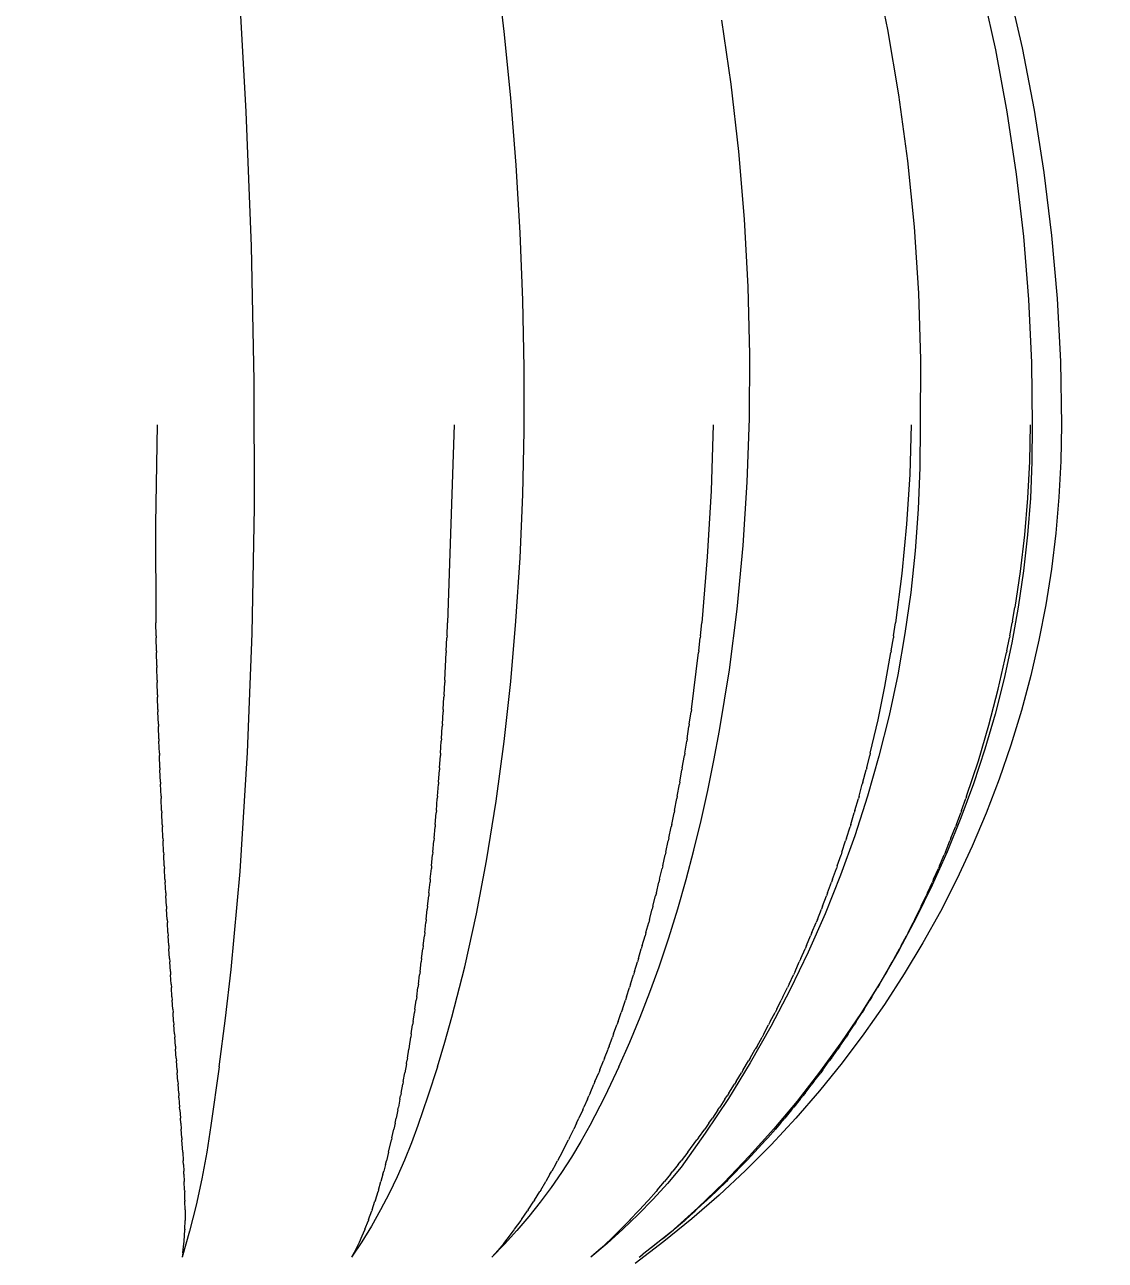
# Model space of a CAD drawing. Header units: inches. Extents: x -12 to 136, y -5 to 104.
# Drawn here: x 5.319 to 6.016, y 98.436 to 99.234 of the extents above; entities that cross this region are included whole.
import ezdxf

# ---------------------------------------------------------------- set-up
doc = ezdxf.new("R2010")
doc.units = ezdxf.units.IN
doc.layers.add('ZANO_R', color=7, linetype='Continuous', lineweight=0)
doc.layers.add('ZANO_W', color=1, linetype='Continuous', lineweight=0)
doc.styles.get("Standard").update_dxf_attribs({"font": 'ARIALUNI.TTF'})
doc.dimstyles.new('amerykanie', dxfattribs={"dimtxt": 50, "dimasz": 50, "dimexe": 0.5, "dimexo": 0.5, "dimgap": 1, "dimtad": 1, "dimdec": 0, "dimzin": 0, "dimlunit": 5, "dimtxsty": 'Standard', "dimcen": 0.09, "dimclrd": 1, "dimclre": 1, "dimclrt": 1, "dimazin": 0, "dimtfac": 1, "dimtdec": 0, "dimtmove": 0, "dimatfit": 3, "dimfxl": 1, "dimtzin": 0, "dimarcsym": 1})

# ---------------------------------------------------------------- blocks, each defined once
blk = doc.blocks.new('*D378')
at = {"layer": 'ZANO_W', "color": 1, "lineweight": -2}
for p, q in [((5.81876, 100.03824), (22.93419, 100.03824)), ((22.43419, 99.03824), (22.43419, 55.2645)), ((17.06386, 54.2645), (22.93419, 54.2645))]:
    blk.add_line(p, q, dxfattribs=at)
at = {"layer": 'ZANO_W', "color": 1}
for points in [[(22.60086, 99.03824), (22.26753, 99.03824), (22.43419, 100.03824)], [(22.26753, 55.2645), (22.60086, 55.2645), (22.43419, 54.2645)]]:
    blk.add_solid(points, dxfattribs=at)
at = {"layer": 'ZANO_W', "color": 1, "insert": (21.4151, 77.15137), "char_height": 1, "attachment_point": 5, "rotation": 90}
blk.add_mtext('45 3/4', dxfattribs=at)

msp = doc.modelspace()

# ---------------------------------------------------------------- linework, layer by layer
at = {"layer": 'ZANO_R'}
for p, q in [((5.86697, 99.27247), (5.87566, 99.2305)), ((5.6283, 99.22906), (5.62314, 99.27175)), ((5.46181, 99.17738), (5.45696, 99.26262)), ((5.93661, 99.25702), (5.94538, 99.21733)), ((5.95355, 99.25837), (5.96267, 99.21856)), ((5.77481, 99.19515), (5.76888, 99.2365)), ((5.6326, 99.18626), (5.6283, 99.22906)), ((5.87566, 99.2305), (5.88288, 99.18825)), ((5.94538, 99.21733), (5.95279, 99.17735)), ((5.96267, 99.21856), (5.97041, 99.17845)), ((5.77978, 99.15167), (5.77481, 99.19515)), ((5.63609, 99.1428), (5.6326, 99.18626)), ((5.88288, 99.18825), (5.88863, 99.14577)), ((5.46518, 99.09054), (5.46181, 99.17738)), ((5.95279, 99.17735), (5.95882, 99.13714)), ((5.97041, 99.17845), (5.97675, 99.1381)), ((5.78345, 99.10806), (5.77978, 99.15167)), ((5.88863, 99.14577), (5.89289, 99.10312)), ((5.63869, 99.09928), (5.63609, 99.1428)), ((5.95882, 99.13714), (5.96347, 99.09675)), ((5.97675, 99.1381), (5.98169, 99.09756)), ((5.78583, 99.06437), (5.78345, 99.10806)), ((5.6404, 99.05571), (5.63869, 99.09928)), ((5.89289, 99.10312), (5.89566, 99.06035)), ((5.98169, 99.09756), (5.98522, 99.05687)), ((5.46695, 99.00364), (5.46518, 99.09054)), ((5.96347, 99.09675), (5.96674, 99.05623)), ((5.78688, 99.02062), (5.78583, 99.06437)), ((5.89566, 99.06035), (5.89694, 99.01751)), ((5.64122, 99.01212), (5.6404, 99.05571)), ((5.96674, 99.05623), (5.96861, 99.01562)), ((5.98522, 99.05687), (5.98734, 99.01608)), ((5.78666, 98.97949), (5.78688, 99.02062)), ((5.89694, 99.01751), (5.89673, 98.97465)), ((5.64115, 98.97119), (5.64122, 99.01212)), ((5.96861, 99.01562), (5.96909, 98.97496)), ((5.98734, 99.01608), (5.98805, 98.97524)), ((5.46708, 98.92219), (5.46695, 99.00364)), ((5.78523, 98.93839), (5.78666, 98.97949)), ((5.4042, 98.97524), (5.40315, 98.91144)), ((5.59607, 98.97524), (5.59178, 98.84763)), ((5.64026, 98.93028), (5.64115, 98.97119)), ((5.7633, 98.97524), (5.76189, 98.93265)), ((5.89103, 98.97524), (5.89007, 98.94323)), ((5.89673, 98.97465), (5.89662, 98.94773)), ((5.96791, 98.97524), (5.96738, 98.95156)), ((5.96909, 98.97496), (5.96893, 98.95142)), ((5.98805, 98.97524), (5.98765, 98.95191)), ((5.89662, 98.94773), (5.8956, 98.92082)), ((5.96738, 98.95156), (5.96612, 98.9279)), ((5.96893, 98.95142), (5.96795, 98.92789)), ((5.98765, 98.95191), (5.98643, 98.92861)), ((5.78257, 98.89735), (5.78523, 98.93839)), ((5.89007, 98.94323), (5.88807, 98.91127)), ((5.63851, 98.8894), (5.64026, 98.93028)), ((5.76189, 98.93265), (5.75939, 98.8901)), ((5.46563, 98.84076), (5.46708, 98.92219)), ((5.96612, 98.9279), (5.96411, 98.9043)), ((5.96795, 98.92789), (5.96617, 98.90441)), ((5.98643, 98.92861), (5.98439, 98.90536)), ((5.8956, 98.92082), (5.89365, 98.89397)), ((5.40315, 98.91144), (5.4035, 98.84763)), ((5.88807, 98.91127), (5.88504, 98.87939)), ((5.96411, 98.9043), (5.96137, 98.88076)), ((5.96617, 98.90441), (5.96357, 98.88101)), ((5.98439, 98.90536), (5.98155, 98.8822)), ((5.75939, 98.8901), (5.7558, 98.84763)), ((5.77865, 98.85641), (5.78257, 98.89735)), ((5.89365, 98.89397), (5.89079, 98.8672)), ((5.63588, 98.84856), (5.63851, 98.8894)), ((5.98155, 98.8822), (5.97791, 98.85916)), ((5.88504, 98.87939), (5.88098, 98.84763)), ((5.96137, 98.88076), (5.95788, 98.85733)), ((5.96357, 98.88101), (5.96017, 98.85771)), ((5.89079, 98.8672), (5.88701, 98.84055)), ((5.96017, 98.85771), (5.95597, 98.83455)), ((5.97791, 98.85916), (5.97346, 98.83625)), ((5.77364, 98.81717), (5.77865, 98.85641)), ((5.95638, 98.84862), (5.95787, 98.85733)), ((5.40364, 98.83905), (5.4035, 98.84763)), ((5.59139, 98.83905), (5.59177, 98.84763)), ((5.63253, 98.80974), (5.63588, 98.84856)), ((5.75492, 98.83905), (5.75579, 98.84763)), ((5.87969, 98.83905), (5.88098, 98.84763)), ((5.95462, 98.83905), (5.95621, 98.84763)), ((5.95639, 98.84862), (5.95621, 98.84763)), ((5.40364, 98.83905), (5.40366, 98.83796)), ((5.40382, 98.8295), (5.40366, 98.83796)), ((5.46263, 98.76387), (5.46563, 98.84076)), ((5.59094, 98.8295), (5.59134, 98.83796)), ((5.59139, 98.83905), (5.59134, 98.83796)), ((5.75388, 98.8295), (5.7548, 98.83796)), ((5.75492, 98.83905), (5.7548, 98.83796)), ((5.87816, 98.8295), (5.87952, 98.83796)), ((5.87969, 98.83905), (5.87952, 98.83795)), ((5.88701, 98.84055), (5.88232, 98.81404)), ((5.95597, 98.83455), (5.95097, 98.81154)), ((5.95273, 98.8295), (5.95441, 98.83796)), ((5.95463, 98.83905), (5.95442, 98.83795)), ((5.97346, 98.83625), (5.96822, 98.81351)), ((5.40382, 98.8295), (5.40384, 98.82831)), ((5.40402, 98.81997), (5.40384, 98.82831)), ((5.58998, 98.81047), (5.59088, 98.82831)), ((5.59094, 98.8295), (5.59088, 98.82831)), ((5.74911, 98.79154), (5.75375, 98.82831)), ((5.75388, 98.8295), (5.75375, 98.82831)), ((5.87406, 98.80654), (5.87796, 98.82831)), ((5.87816, 98.8295), (5.87796, 98.82831)), ((5.94724, 98.80482), (5.95249, 98.82831)), ((5.95274, 98.8295), (5.95249, 98.82831)), ((5.40402, 98.81997), (5.40405, 98.8187)), ((5.40424, 98.81047), (5.40405, 98.8187)), ((5.40424, 98.81047), (5.40427, 98.80913)), ((5.58998, 98.81047), (5.58991, 98.80913)), ((5.76736, 98.77812), (5.77364, 98.81717)), ((5.88232, 98.81404), (5.87673, 98.78771)), ((5.95097, 98.81154), (5.94518, 98.78871)), ((5.96822, 98.81351), (5.96219, 98.79097)), ((5.40449, 98.80099), (5.40427, 98.80913)), ((5.58947, 98.80099), (5.58991, 98.80913)), ((5.62828, 98.771), (5.63253, 98.80974)), ((5.86962, 98.78488), (5.87406, 98.80654)), ((5.94121, 98.78152), (5.94724, 98.80482)), ((5.40449, 98.80099), (5.40453, 98.79959)), ((5.40475, 98.79154), (5.40452, 98.79959)), ((5.58893, 98.79154), (5.58939, 98.79959)), ((5.58947, 98.80099), (5.58939, 98.79959)), ((5.40475, 98.79154), (5.4048, 98.7901)), ((5.40504, 98.78211), (5.4048, 98.7901)), ((5.58837, 98.78211), (5.58885, 98.7901)), ((5.58893, 98.79154), (5.58885, 98.7901)), ((5.74775, 98.78211), (5.74891, 98.7901)), ((5.74911, 98.79154), (5.74891, 98.7901)), ((5.87673, 98.78771), (5.87024, 98.76158)), ((5.94518, 98.78871), (5.9386, 98.76611)), ((5.96219, 98.79097), (5.95537, 98.76865)), ((5.40504, 98.78211), (5.40509, 98.78065)), ((5.40535, 98.77271), (5.40509, 98.78065)), ((5.58779, 98.77271), (5.58829, 98.78065)), ((5.58838, 98.78211), (5.58829, 98.78065)), ((5.74633, 98.77271), (5.74754, 98.78065)), ((5.74775, 98.78211), (5.74754, 98.78065)), ((5.76373, 98.75868), (5.76736, 98.77812)), ((5.86463, 98.76333), (5.86962, 98.78488)), ((5.93441, 98.75844), (5.94121, 98.78152)), ((5.40535, 98.77271), (5.4054, 98.77125)), ((5.40568, 98.76333), (5.4054, 98.77125)), ((5.58718, 98.76333), (5.5877, 98.77125)), ((5.58779, 98.77271), (5.5877, 98.77125)), ((5.62308, 98.73239), (5.62828, 98.771)), ((5.74484, 98.76333), (5.7461, 98.77125)), ((5.74633, 98.77271), (5.7461, 98.77125)), ((5.40568, 98.76333), (5.40573, 98.7619)), ((5.45775, 98.68709), (5.46263, 98.76387)), ((5.58718, 98.76333), (5.58709, 98.7619)), ((5.74484, 98.76333), (5.7446, 98.7619)), ((5.86463, 98.76333), (5.86428, 98.7619)), ((5.9386, 98.76611), (5.93125, 98.74374)), ((5.95537, 98.76865), (5.94778, 98.74659)), ((5.40602, 98.75402), (5.40573, 98.7619)), ((5.58655, 98.75402), (5.58709, 98.7619)), ((5.74328, 98.75402), (5.7446, 98.7619)), ((5.75975, 98.73931), (5.76373, 98.75868)), ((5.8623, 98.75402), (5.86428, 98.7619)), ((5.87024, 98.76158), (5.86286, 98.73569)), ((5.92683, 98.73559), (5.93441, 98.75844)), ((5.40602, 98.75402), (5.40608, 98.75259)), ((5.40639, 98.74476), (5.40608, 98.75259)), ((5.58589, 98.74476), (5.58645, 98.75259)), ((5.58655, 98.75402), (5.58645, 98.75259)), ((5.74167, 98.74476), (5.74304, 98.75259)), ((5.74328, 98.75402), (5.74304, 98.75259)), ((5.85986, 98.74476), (5.86193, 98.75259)), ((5.8623, 98.75402), (5.86193, 98.75259)), ((5.94778, 98.74659), (5.93943, 98.7248)), ((5.40639, 98.74476), (5.40644, 98.74333)), ((5.40676, 98.73559), (5.40644, 98.74333)), ((5.58522, 98.73559), (5.58579, 98.74333)), ((5.58589, 98.74476), (5.58579, 98.74333)), ((5.73999, 98.73559), (5.74141, 98.74333)), ((5.74167, 98.74476), (5.74141, 98.74333)), ((5.75541, 98.72002), (5.75975, 98.73931)), ((5.85734, 98.73559), (5.85948, 98.74333)), ((5.85986, 98.74476), (5.85948, 98.74333)), ((5.93125, 98.74374), (5.92313, 98.72164)), ((5.40676, 98.73559), (5.40682, 98.73413)), ((5.40715, 98.72649), (5.40682, 98.73413)), ((5.58451, 98.72649), (5.5851, 98.73413)), ((5.58522, 98.73559), (5.5851, 98.73413)), ((5.61685, 98.69392), (5.62308, 98.73239)), ((5.73825, 98.72649), (5.73972, 98.73413)), ((5.73999, 98.73559), (5.73972, 98.73413)), ((5.86286, 98.73569), (5.85459, 98.71007)), ((5.85472, 98.72649), (5.85693, 98.73413)), ((5.85734, 98.73559), (5.85693, 98.73413)), ((5.92357, 98.72649), (5.92632, 98.73413)), ((5.92683, 98.73559), (5.92632, 98.73413)), ((5.40715, 98.72649), (5.40722, 98.72499)), ((5.40756, 98.71746), (5.40722, 98.72499)), ((5.58378, 98.71746), (5.58439, 98.72499)), ((5.58451, 98.72649), (5.58439, 98.72499)), ((5.73646, 98.71746), (5.73796, 98.72499)), ((5.73825, 98.72649), (5.73796, 98.72499)), ((5.85201, 98.71746), (5.85428, 98.72499)), ((5.85472, 98.72649), (5.85428, 98.72499)), ((5.92019, 98.71746), (5.92302, 98.72499)), ((5.92357, 98.72649), (5.92302, 98.72499)), ((5.93943, 98.7248), (5.93032, 98.70332)), ((5.40756, 98.71746), (5.40763, 98.7159)), ((5.40798, 98.7085), (5.40763, 98.7159)), ((5.58303, 98.7085), (5.58365, 98.7159)), ((5.58378, 98.71746), (5.58365, 98.7159)), ((5.73459, 98.7085), (5.73614, 98.7159)), ((5.73646, 98.71746), (5.73614, 98.7159)), ((5.75072, 98.7008), (5.75541, 98.72002)), ((5.84921, 98.7085), (5.85154, 98.7159)), ((5.85201, 98.71746), (5.85154, 98.7159)), ((5.92313, 98.72164), (5.91425, 98.69983)), ((5.9167, 98.7085), (5.91959, 98.7159)), ((5.92019, 98.71746), (5.91959, 98.7159)), ((5.40798, 98.7085), (5.40806, 98.70688)), ((5.40841, 98.69961), (5.40806, 98.70688)), ((5.58225, 98.69961), (5.58289, 98.70688)), ((5.58303, 98.7085), (5.58289, 98.70688)), ((5.73267, 98.69961), (5.73425, 98.70688)), ((5.7346, 98.7085), (5.73425, 98.70688)), ((5.85459, 98.71007), (5.84546, 98.68475)), ((5.84632, 98.69961), (5.84869, 98.70688)), ((5.84921, 98.7085), (5.84869, 98.70688)), ((5.91309, 98.69961), (5.91605, 98.70688)), ((5.9167, 98.7085), (5.91605, 98.70688)), ((5.40841, 98.69961), (5.4085, 98.69792)), ((5.58225, 98.69961), (5.5821, 98.69792)), ((5.73267, 98.69961), (5.7323, 98.69792)), ((5.74569, 98.68184), (5.75072, 98.7008)), ((5.84632, 98.69961), (5.84576, 98.69792)), ((5.91425, 98.69983), (5.90462, 98.67834)), ((5.91309, 98.69961), (5.91239, 98.69792)), ((5.93032, 98.70332), (5.92047, 98.68216)), ((5.40886, 98.69078), (5.4085, 98.69792)), ((5.40886, 98.69078), (5.40895, 98.68902)), ((5.58144, 98.69078), (5.58128, 98.68902)), ((5.58144, 98.69078), (5.5821, 98.69792)), ((5.61034, 98.65967), (5.61685, 98.69392)), ((5.73069, 98.69078), (5.73028, 98.68902)), ((5.73069, 98.69078), (5.7323, 98.69792)), ((5.84333, 98.69078), (5.84272, 98.68902)), ((5.84333, 98.69078), (5.84575, 98.69792)), ((5.90936, 98.69078), (5.9086, 98.68902)), ((5.90936, 98.69078), (5.91238, 98.69792)), ((5.40931, 98.68203), (5.40895, 98.68902)), ((5.45203, 98.62394), (5.45775, 98.68709)), ((5.58061, 98.68203), (5.58128, 98.68902)), ((5.72864, 98.68203), (5.73028, 98.68902)), ((5.84546, 98.68475), (5.83546, 98.65975)), ((5.84025, 98.68203), (5.84272, 98.68902)), ((5.90552, 98.68203), (5.9086, 98.68902)), ((5.40931, 98.68203), (5.40941, 98.68019)), ((5.40978, 98.67334), (5.40941, 98.68019)), ((5.57975, 98.67334), (5.58043, 98.68019)), ((5.58061, 98.68203), (5.58043, 98.68019)), ((5.72653, 98.67334), (5.7282, 98.68019)), ((5.72864, 98.68203), (5.7282, 98.68019)), ((5.74028, 98.66297), (5.74569, 98.68184)), ((5.83707, 98.67334), (5.83959, 98.68019)), ((5.84025, 98.68203), (5.83959, 98.68019)), ((5.90462, 98.67834), (5.89426, 98.6572)), ((5.90156, 98.67334), (5.9047, 98.68019)), ((5.90552, 98.68203), (5.9047, 98.68019)), ((5.92047, 98.68216), (5.90989, 98.66137)), ((5.40978, 98.67334), (5.40989, 98.67143)), ((5.41026, 98.66472), (5.40989, 98.67143)), ((5.57886, 98.66472), (5.57956, 98.67143)), ((5.57975, 98.67334), (5.57956, 98.67143)), ((5.72435, 98.66472), (5.72605, 98.67143)), ((5.72653, 98.67334), (5.72605, 98.67143)), ((5.8338, 98.66472), (5.83636, 98.67143)), ((5.83707, 98.67334), (5.83636, 98.67143)), ((5.89749, 98.66472), (5.90067, 98.67143)), ((5.90156, 98.67334), (5.90067, 98.67143)), ((5.41026, 98.66472), (5.41037, 98.66273)), ((5.41075, 98.65616), (5.41037, 98.66273)), ((5.57794, 98.65616), (5.57865, 98.66273)), ((5.57886, 98.66472), (5.57865, 98.66273)), ((5.60284, 98.62563), (5.61034, 98.65967)), ((5.72211, 98.65616), (5.72384, 98.66273)), ((5.72435, 98.66472), (5.72384, 98.66273)), ((5.73447, 98.64423), (5.74028, 98.66297)), ((5.83546, 98.65975), (5.82462, 98.63511)), ((5.83044, 98.65616), (5.83303, 98.66273)), ((5.8338, 98.66472), (5.83303, 98.66273)), ((5.8933, 98.65616), (5.89653, 98.66273)), ((5.89749, 98.66472), (5.89653, 98.66273)), ((5.90989, 98.66137), (5.89859, 98.64095)), ((5.41075, 98.65616), (5.41087, 98.6541)), ((5.41124, 98.64768), (5.41087, 98.6541)), ((5.577, 98.64768), (5.57772, 98.6541)), ((5.57794, 98.65616), (5.57772, 98.6541)), ((5.7198, 98.64768), (5.72156, 98.6541)), ((5.72211, 98.65616), (5.72156, 98.6541)), ((5.82698, 98.64768), (5.82961, 98.6541)), ((5.83044, 98.65616), (5.82961, 98.6541)), ((5.89426, 98.6572), (5.88317, 98.63643)), ((5.88899, 98.64768), (5.89227, 98.6541)), ((5.8933, 98.65616), (5.89227, 98.6541)), ((5.41124, 98.64768), (5.41137, 98.64556)), ((5.41175, 98.63926), (5.41137, 98.64556)), ((5.57602, 98.63926), (5.57675, 98.64556)), ((5.577, 98.64768), (5.57675, 98.64556)), ((5.71743, 98.63926), (5.71922, 98.64556)), ((5.7198, 98.64768), (5.71922, 98.64556)), ((5.72823, 98.62563), (5.73447, 98.64423)), ((5.82342, 98.63926), (5.8261, 98.64556)), ((5.82698, 98.64768), (5.8261, 98.64556)), ((5.88457, 98.63926), (5.8879, 98.64556)), ((5.88899, 98.64768), (5.8879, 98.64556)), ((5.41175, 98.63926), (5.41188, 98.6371)), ((5.41226, 98.63091), (5.41188, 98.6371)), ((5.57501, 98.63091), (5.57576, 98.6371)), ((5.57602, 98.63926), (5.57576, 98.6371)), ((5.715, 98.63091), (5.71681, 98.6371)), ((5.71743, 98.63926), (5.71681, 98.6371)), ((5.82462, 98.63511), (5.81293, 98.61086)), ((5.81977, 98.63091), (5.82249, 98.6371)), ((5.82342, 98.63926), (5.82249, 98.6371)), ((5.88317, 98.63643), (5.87137, 98.61605)), ((5.88003, 98.63091), (5.88341, 98.6371)), ((5.88457, 98.63926), (5.88341, 98.6371)), ((5.89859, 98.64095), (5.88658, 98.62094)), ((5.41226, 98.63091), (5.4124, 98.62872)), ((5.41278, 98.62263), (5.4124, 98.62872)), ((5.57397, 98.62263), (5.57474, 98.62872)), ((5.57501, 98.63091), (5.57474, 98.62872)), ((5.71249, 98.62263), (5.71434, 98.62872)), ((5.715, 98.63091), (5.71434, 98.62872)), ((5.81603, 98.62263), (5.81879, 98.62872)), ((5.81977, 98.63091), (5.8188, 98.62872)), ((5.87537, 98.62263), (5.87882, 98.62872)), ((5.88003, 98.63091), (5.87882, 98.62872)), ((5.41278, 98.62263), (5.41292, 98.62042)), ((5.41331, 98.61441), (5.41292, 98.62042)), ((5.44844, 98.59244), (5.45203, 98.62394)), ((5.5729, 98.61441), (5.57369, 98.62042)), ((5.57397, 98.62263), (5.57369, 98.62042)), ((5.59459, 98.59316), (5.60284, 98.62563)), ((5.70992, 98.61441), (5.71181, 98.62042)), ((5.71249, 98.62263), (5.71181, 98.62042)), ((5.72234, 98.60925), (5.72823, 98.62563)), ((5.81218, 98.61441), (5.81501, 98.62042)), ((5.81603, 98.62263), (5.81501, 98.62042)), ((5.8706, 98.61441), (5.87411, 98.62042)), ((5.88658, 98.62094), (5.87389, 98.60136)), ((5.87537, 98.62263), (5.87411, 98.62042)), ((5.41331, 98.61441), (5.41345, 98.61221)), ((5.41384, 98.60627), (5.41345, 98.61221)), ((5.5718, 98.60627), (5.57261, 98.61221)), ((5.5729, 98.61441), (5.57261, 98.61221)), ((5.70728, 98.60627), (5.70922, 98.61221)), ((5.70992, 98.61441), (5.70922, 98.61221)), ((5.81293, 98.61086), (5.80043, 98.58702)), ((5.80824, 98.60627), (5.81113, 98.61221)), ((5.81218, 98.61441), (5.81113, 98.61221)), ((5.87137, 98.61605), (5.85888, 98.59609)), ((5.86571, 98.60627), (5.86929, 98.61221)), ((5.8706, 98.61441), (5.86929, 98.61221)), ((5.41384, 98.60627), (5.41398, 98.60409)), ((5.41438, 98.5982), (5.41398, 98.60409)), ((5.57067, 98.5982), (5.5715, 98.60409)), ((5.5718, 98.60627), (5.5715, 98.60409)), ((5.70458, 98.5982), (5.70656, 98.60409)), ((5.70728, 98.60627), (5.70656, 98.60409)), ((5.71608, 98.59301), (5.72234, 98.60925)), ((5.80421, 98.5982), (5.80716, 98.60409)), ((5.80824, 98.60627), (5.80716, 98.60409)), ((5.8607, 98.5982), (5.86437, 98.60409)), ((5.86571, 98.60627), (5.86437, 98.60409)), ((5.41437, 98.5982), (5.41452, 98.59606)), ((5.41492, 98.59021), (5.41452, 98.59606)), ((5.5695, 98.59021), (5.57036, 98.59606)), ((5.57067, 98.5982), (5.57036, 98.59606)), ((5.7018, 98.5902), (5.70384, 98.59606)), ((5.70458, 98.5982), (5.70384, 98.59606)), ((5.80007, 98.5902), (5.80311, 98.59606)), ((5.8042, 98.5982), (5.80311, 98.59606)), ((5.85888, 98.59609), (5.84571, 98.57658)), ((5.85557, 98.5902), (5.85934, 98.59606)), ((5.8607, 98.5982), (5.85934, 98.59606)), ((5.87389, 98.60136), (5.86052, 98.58224)), ((5.41492, 98.59021), (5.41506, 98.58811)), ((5.41546, 98.58229), (5.41506, 98.58811)), ((5.44428, 98.56101), (5.44844, 98.59244)), ((5.5683, 98.58229), (5.56919, 98.58811)), ((5.5695, 98.59021), (5.56918, 98.58811)), ((5.59003, 98.57704), (5.59459, 98.59316)), ((5.69896, 98.58228), (5.70106, 98.58811)), ((5.7018, 98.59021), (5.70106, 98.58812)), ((5.70944, 98.57693), (5.71608, 98.59301)), ((5.80043, 98.58702), (5.78711, 98.56362)), ((5.79584, 98.58228), (5.79897, 98.58811)), ((5.80007, 98.59021), (5.79896, 98.58812)), ((5.85033, 98.58228), (5.8542, 98.58811)), ((5.85557, 98.59021), (5.8542, 98.58812)), ((5.41546, 98.58229), (5.4156, 98.58026)), ((5.416, 98.57445), (5.4156, 98.58026)), ((5.56706, 98.57445), (5.56798, 98.58026)), ((5.56829, 98.58229), (5.56798, 98.58026)), ((5.69605, 98.57445), (5.69822, 98.58026)), ((5.69896, 98.58229), (5.69821, 98.58026)), ((5.79151, 98.57445), (5.79473, 98.58026)), ((5.79584, 98.58229), (5.79473, 98.58026)), ((5.84497, 98.57445), (5.84896, 98.58026)), ((5.86052, 98.58224), (5.84649, 98.56359)), ((5.85032, 98.58229), (5.84896, 98.58026)), ((5.416, 98.57445), (5.41614, 98.5725)), ((5.41655, 98.5667), (5.41614, 98.5725)), ((5.56578, 98.5667), (5.56674, 98.5725)), ((5.56705, 98.57445), (5.56674, 98.5725)), ((5.58518, 98.56101), (5.59003, 98.57704)), ((5.69307, 98.5667), (5.69531, 98.5725)), ((5.69604, 98.57445), (5.6953, 98.5725)), ((5.7024, 98.56101), (5.70944, 98.57693)), ((5.78709, 98.5667), (5.79041, 98.5725)), ((5.79151, 98.57445), (5.79041, 98.5725)), ((5.84571, 98.57658), (5.83187, 98.55753)), ((5.83951, 98.5667), (5.84361, 98.5725)), ((5.84497, 98.57445), (5.84361, 98.5725)), ((5.41655, 98.5667), (5.41668, 98.56483)), ((5.41709, 98.55904), (5.41668, 98.56483)), ((5.56514, 98.56292), (5.56415, 98.55725)), ((5.56514, 98.56292), (5.56546, 98.56483)), ((5.56578, 98.5667), (5.56546, 98.56483)), ((5.69002, 98.55904), (5.69233, 98.56483)), ((5.69306, 98.5667), (5.69233, 98.56483)), ((5.78711, 98.56362), (5.77301, 98.54069)), ((5.78258, 98.55904), (5.786, 98.56483)), ((5.78709, 98.5667), (5.786, 98.56483)), ((5.84649, 98.56359), (5.83182, 98.54545)), ((5.83393, 98.55904), (5.83816, 98.56483)), ((5.8395, 98.5667), (5.83816, 98.56483)), ((5.41709, 98.55904), (5.41721, 98.55725)), ((5.41762, 98.55149), (5.41721, 98.55725)), ((5.44428, 98.56101), (5.43884, 98.52311)), ((5.56312, 98.55149), (5.56415, 98.55725)), ((5.58518, 98.56101), (5.57901, 98.542)), ((5.68691, 98.55149), (5.68929, 98.55725)), ((5.69002, 98.55904), (5.68929, 98.55725)), ((5.7024, 98.56101), (5.69331, 98.5419)), ((5.77799, 98.55149), (5.78151, 98.55725)), ((5.78258, 98.55904), (5.7815, 98.55725)), ((5.83187, 98.55753), (5.81738, 98.53897)), ((5.82826, 98.55149), (5.8326, 98.55725)), ((5.83393, 98.55904), (5.8326, 98.55725)), ((5.41762, 98.55149), (5.41774, 98.54976)), ((5.41815, 98.54404), (5.41774, 98.54976)), ((5.56174, 98.54404), (5.56281, 98.54976)), ((5.56312, 98.55149), (5.56281, 98.54976)), ((5.68374, 98.54404), (5.68619, 98.54976)), ((5.68691, 98.55149), (5.68619, 98.54976)), ((5.77331, 98.54404), (5.77692, 98.54976)), ((5.77799, 98.55149), (5.77692, 98.54976)), ((5.82249, 98.54404), (5.82694, 98.54976)), ((5.82826, 98.55149), (5.82694, 98.54976)), ((5.41815, 98.54404), (5.41827, 98.54237)), ((5.41836, 98.54107), (5.41827, 98.54237)), ((5.41836, 98.54107), (5.41878, 98.5351)), ((5.56098, 98.54007), (5.56, 98.5351)), ((5.56098, 98.54007), (5.56142, 98.54237)), ((5.56174, 98.54404), (5.56142, 98.54237)), ((5.57901, 98.542), (5.57249, 98.52311)), ((5.682, 98.54007), (5.67979, 98.5351)), ((5.682, 98.54007), (5.68302, 98.54237)), ((5.68374, 98.54404), (5.68302, 98.54237)), ((5.69331, 98.5419), (5.6836, 98.52311)), ((5.77301, 98.54069), (5.75812, 98.51826)), ((5.77075, 98.54007), (5.76749, 98.5351)), ((5.77075, 98.54007), (5.77225, 98.54237)), ((5.77331, 98.54404), (5.77225, 98.54237)), ((5.81738, 98.53897), (5.80225, 98.52092)), ((5.81934, 98.54007), (5.81533, 98.5351)), ((5.83182, 98.54545), (5.81652, 98.52782)), ((5.81934, 98.54007), (5.82118, 98.54237)), ((5.82249, 98.54404), (5.82118, 98.54237)), ((5.41891, 98.53325), (5.41878, 98.5351)), ((5.41891, 98.53325), (5.41929, 98.52793)), ((5.55963, 98.53325), (5.55854, 98.52793)), ((5.55963, 98.53325), (5.56, 98.5351)), ((5.67895, 98.53325), (5.6765, 98.52793)), ((5.67895, 98.53325), (5.67979, 98.5351)), ((5.76627, 98.53325), (5.76266, 98.52793)), ((5.76627, 98.53325), (5.76749, 98.5351)), ((5.81382, 98.53325), (5.80938, 98.52793)), ((5.81382, 98.53325), (5.81533, 98.5351)), ((5.41951, 98.52465), (5.41929, 98.52793)), ((5.41951, 98.52465), (5.41977, 98.52086)), ((5.43884, 98.52311), (5.43628, 98.5059)), ((5.55786, 98.52465), (5.55704, 98.52086)), ((5.55786, 98.52465), (5.55854, 98.52793)), ((5.57249, 98.52311), (5.5684, 98.51192)), ((5.67495, 98.52465), (5.67314, 98.52086)), ((5.67495, 98.52465), (5.6765, 98.52793)), ((5.6836, 98.52311), (5.67785, 98.5128)), ((5.7604, 98.52465), (5.75774, 98.52086)), ((5.7604, 98.52465), (5.76266, 98.52793)), ((5.81652, 98.52782), (5.80063, 98.51074)), ((5.80661, 98.52465), (5.80334, 98.52086)), ((5.80661, 98.52465), (5.80938, 98.52793)), ((5.42015, 98.51527), (5.41977, 98.52086)), ((5.42015, 98.51527), (5.42024, 98.5139)), ((5.5558, 98.51527), (5.55549, 98.5139)), ((5.5558, 98.51527), (5.55704, 98.52086)), ((5.67039, 98.51527), (5.66971, 98.5139)), ((5.67039, 98.51527), (5.67314, 98.52086)), ((5.75812, 98.51826), (5.74248, 98.49635)), ((5.75374, 98.51527), (5.75274, 98.5139)), ((5.75374, 98.51527), (5.75774, 98.52086)), ((5.80225, 98.52092), (5.78652, 98.50341)), ((5.79843, 98.51527), (5.79721, 98.5139)), ((5.79843, 98.51527), (5.80334, 98.52086)), ((5.42074, 98.50607), (5.42024, 98.5139)), ((5.55365, 98.50607), (5.55549, 98.5139)), ((5.5684, 98.51192), (5.56394, 98.50087)), ((5.66569, 98.50607), (5.66971, 98.5139)), ((5.67785, 98.5128), (5.67176, 98.50268)), ((5.74691, 98.50607), (5.75274, 98.5139)), ((5.80063, 98.51074), (5.78414, 98.49423)), ((5.78516, 98.50082), (5.79721, 98.5139)), ((5.42074, 98.50607), (5.42108, 98.5003)), ((5.42122, 98.49793), (5.42108, 98.5003)), ((5.43628, 98.5059), (5.43315, 98.48879)), ((5.55162, 98.49793), (5.55222, 98.5003)), ((5.55365, 98.50607), (5.55222, 98.5003)), ((5.56394, 98.50087), (5.55912, 98.48997)), ((5.66133, 98.49793), (5.66262, 98.5003)), ((5.66569, 98.50607), (5.66262, 98.5003)), ((5.67176, 98.50268), (5.66535, 98.49276)), ((5.7406, 98.49793), (5.74246, 98.5003)), ((5.74691, 98.50607), (5.74246, 98.5003)), ((5.78652, 98.50341), (5.77019, 98.48644)), ((5.77272, 98.4881), (5.78516, 98.50082)), ((5.42122, 98.49793), (5.42145, 98.49365)), ((5.42155, 98.49167), (5.42145, 98.49365)), ((5.42155, 98.49167), (5.42177, 98.48711)), ((5.54996, 98.49167), (5.5487, 98.48711)), ((5.54996, 98.49167), (5.5505, 98.49365)), ((5.55162, 98.49793), (5.5505, 98.49365)), ((5.65784, 98.49167), (5.65521, 98.48711)), ((5.65784, 98.49167), (5.65896, 98.49365)), ((5.66535, 98.49276), (5.65861, 98.48307)), ((5.66133, 98.49793), (5.65896, 98.49365)), ((5.73558, 98.49167), (5.73182, 98.48711)), ((5.74248, 98.49635), (5.73361, 98.48583)), ((5.73558, 98.49167), (5.73719, 98.49365)), ((5.7406, 98.49793), (5.73719, 98.49365)), ((5.78414, 98.49423), (5.76709, 98.4783)), ((5.77824, 98.49365), (5.77566, 98.49104)), ((5.422, 98.48154), (5.42177, 98.48711)), ((5.43315, 98.48879), (5.42947, 98.47178)), ((5.54709, 98.48154), (5.5487, 98.48711)), ((5.55912, 98.48997), (5.55394, 98.47924)), ((5.65861, 98.48307), (5.65156, 98.4736)), ((5.65189, 98.48154), (5.65521, 98.48711)), ((5.73361, 98.48583), (5.72438, 98.47563)), ((5.7271, 98.48154), (5.73182, 98.48711)), ((5.77019, 98.48644), (5.75328, 98.47006)), ((5.76601, 98.48154), (5.77172, 98.48711)), ((5.77272, 98.4881), (5.77172, 98.48711)), ((5.422, 98.48154), (5.42203, 98.48068)), ((5.42221, 98.47508), (5.42203, 98.48068)), ((5.42221, 98.47508), (5.42223, 98.47434)), ((5.54511, 98.47508), (5.54487, 98.47434)), ((5.54511, 98.47508), (5.54683, 98.48068)), ((5.54709, 98.48154), (5.54683, 98.48068)), ((5.55394, 98.47924), (5.54841, 98.46868)), ((5.64789, 98.47508), (5.64742, 98.47434)), ((5.64789, 98.47508), (5.65137, 98.48068)), ((5.65189, 98.48154), (5.65137, 98.48068)), ((5.72438, 98.47563), (5.71481, 98.46576)), ((5.72143, 98.47508), (5.72077, 98.47434)), ((5.72143, 98.47508), (5.72635, 98.48068)), ((5.7271, 98.48154), (5.72635, 98.48068)), ((5.76709, 98.4783), (5.7495, 98.46297)), ((5.75919, 98.47508), (5.75576, 98.4719)), ((5.75919, 98.47508), (5.76511, 98.48068)), ((5.76601, 98.48154), (5.76511, 98.48068)), ((5.42232, 98.46871), (5.42223, 98.47434)), ((5.42232, 98.46871), (5.42232, 98.46196)), ((5.42947, 98.47178), (5.42523, 98.45491)), ((5.54076, 98.46243), (5.5428, 98.4681)), ((5.54841, 98.46868), (5.54253, 98.45831)), ((5.543, 98.46871), (5.5428, 98.4681)), ((5.543, 98.46871), (5.54487, 98.47434)), ((5.63947, 98.46243), (5.64335, 98.4681)), ((5.64376, 98.46871), (5.64336, 98.4681)), ((5.64376, 98.46871), (5.64742, 98.47434)), ((5.65156, 98.4736), (5.6442, 98.46437)), ((5.70969, 98.46243), (5.71507, 98.4681)), ((5.71563, 98.46871), (5.71507, 98.4681)), ((5.71563, 98.46871), (5.72077, 98.47434)), ((5.75328, 98.47006), (5.73582, 98.45426)), ((5.74517, 98.46243), (5.75158, 98.4681)), ((5.75161, 98.46807), (5.7453, 98.46239)), ((5.75225, 98.46871), (5.75158, 98.4681)), ((5.75225, 98.46871), (5.75576, 98.4719)), ((5.42219, 98.45623), (5.42232, 98.46196)), ((5.53836, 98.45623), (5.54059, 98.46196)), ((5.54076, 98.46243), (5.54059, 98.46196)), ((5.63502, 98.45623), (5.63915, 98.46196)), ((5.6442, 98.46437), (5.63654, 98.45538)), ((5.63947, 98.46243), (5.63915, 98.46196)), ((5.70358, 98.45623), (5.70924, 98.46196)), ((5.71481, 98.46576), (5.70491, 98.45622)), ((5.70969, 98.46243), (5.70924, 98.46196)), ((5.7495, 98.46297), (5.73138, 98.44827)), ((5.73795, 98.45623), (5.74464, 98.46196)), ((5.74517, 98.46243), (5.74464, 98.46196)), ((5.42523, 98.45491), (5.42044, 98.43819)), ((5.42174, 98.44849), (5.422, 98.45219)), ((5.422, 98.45219), (5.42217, 98.45591)), ((5.42218, 98.45623), (5.42217, 98.45591)), ((5.53478, 98.44798), (5.53656, 98.45192)), ((5.54253, 98.45831), (5.53632, 98.44815)), ((5.53656, 98.45192), (5.53823, 98.45591)), ((5.53836, 98.45623), (5.53823, 98.45591)), ((5.63654, 98.45538), (5.62859, 98.44665)), ((5.63037, 98.45011), (5.63479, 98.45591)), ((5.63502, 98.45623), (5.63478, 98.45591)), ((5.70491, 98.45622), (5.69468, 98.44702)), ((5.6973, 98.45011), (5.70326, 98.45591)), ((5.70358, 98.45623), (5.70326, 98.45591)), ((5.73582, 98.45426), (5.72304, 98.44398)), ((5.73059, 98.45011), (5.73757, 98.45591)), ((5.73795, 98.45623), (5.73757, 98.45591)), ((5.4209, 98.4411), (5.42137, 98.44479)), ((5.42137, 98.44479), (5.42174, 98.44849)), ((5.53632, 98.44815), (5.52977, 98.43819)), ((5.53291, 98.44409), (5.53137, 98.44112)), ((5.53291, 98.44409), (5.53478, 98.44798)), ((5.62859, 98.44665), (5.62035, 98.43819)), ((5.62796, 98.44709), (5.62421, 98.44259)), ((5.62796, 98.44709), (5.63023, 98.44993)), ((5.63037, 98.45011), (5.63023, 98.44993)), ((5.69468, 98.44702), (5.68414, 98.43819)), ((5.69079, 98.44407), (5.68414, 98.43819)), ((5.69729, 98.45011), (5.69079, 98.44407)), ((5.73138, 98.44827), (5.71276, 98.43421)), ((5.73059, 98.45011), (5.71736, 98.43964)), ((5.4209, 98.4411), (5.42044, 98.43819)), ((5.53137, 98.44112), (5.52977, 98.43819)), ((5.62421, 98.44259), (5.62035, 98.43819)), ((5.71545, 98.43819), (5.71736, 98.43964))]:
    msp.add_line(p, q, dxfattribs=at)

# ---------------------------------------------------------------- dimensions: what is measured, and where the dimension line sits
at = {"layer": 'ZANO_W'}
dim = msp.add_linear_dim(base=(22.43419, 54.2645), p1=(5.31876, 100.03824), p2=(16.56386, 54.2645), angle=90, dimstyle='amerykanie', override={"dimtxt": 1, "dimasz": 1, "dimgap": 0.5, "dimdec": 4, "dimaunit": 1, "dimadec": 1, "dimtdec": 4, "dimtmove": 1, "dimfrac": 2}, dxfattribs=at)
dim.commit()
dim.dimension.update_dxf_attribs({"geometry": '*D378', "text_midpoint": (21.4151, 77.15137)})

doc.saveas('drawing.dxf')
